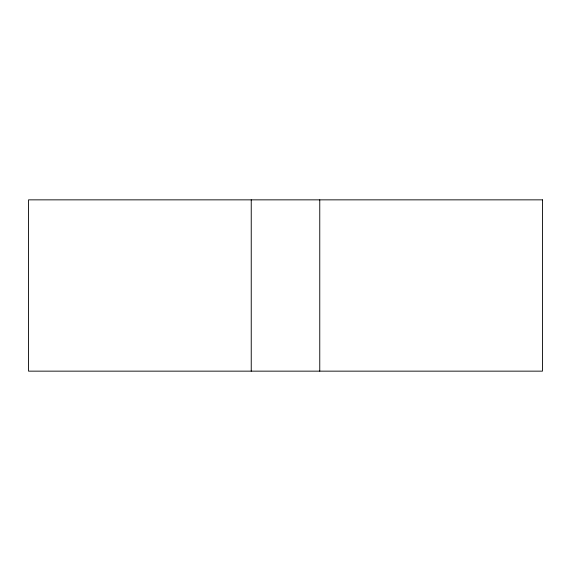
<?xml version="1.0" encoding="UTF-8"?>
<svg xmlns="http://www.w3.org/2000/svg" width="571" height="571" viewBox="0 0 571 571"><rect width="100%" height="100%" fill="white"/><g stroke="black" fill="none" stroke-linecap="round" stroke-linejoin="round"><path stroke-width="0.86" d="M319.76 199.85L319.76 371.15M251.24 199.85L251.24 371.15M542.45 199.85L28.55 199.85L28.55 371.15L542.45 371.15L542.45 199.85"/></g></svg>
